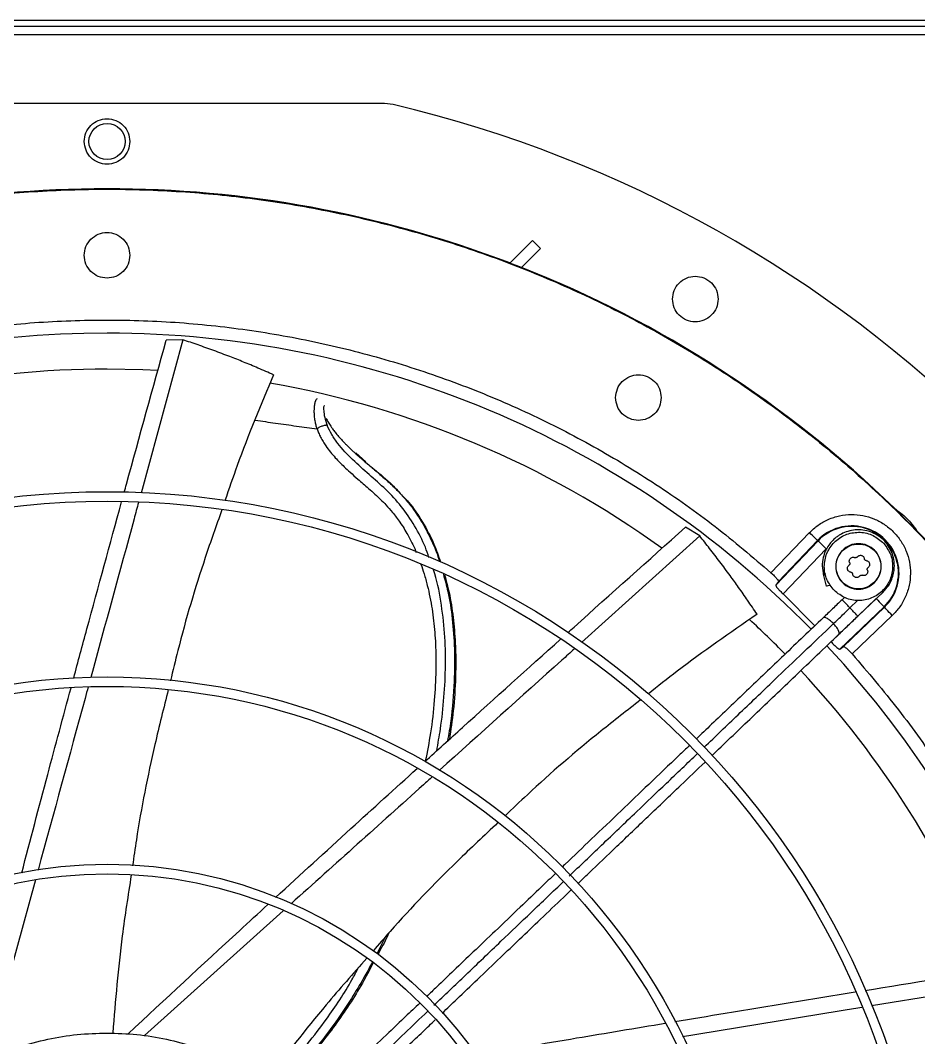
# Model space of a CAD drawing. Header units: inches. Extents: x 1229 to 1453, y -1023 to -720.
# Drawn here: x 1298.27 to 1307.59, y -922.36 to -911.8 of the extents above; entities that cross this region are included whole.
import ezdxf

# ---------------------------------------------------------------- set-up
doc = ezdxf.new("R2010")
doc.units = ezdxf.units.IN
doc.header["$MEASUREMENT"] = 0

msp = doc.modelspace()

# ---------------------------------------------------------------- linework, layer by layer
at = {"color": 18, "linetype": 'Continuous', "lineweight": 25, "true_color": 0x000000}
for p, q in [((1312.7665, -911.7987), (1285.7607, -911.7987)), ((1312.7665, -911.8617), (1285.7607, -911.8617)), ((1285.8366, -911.9447), (1312.6906, -911.9447)), ((1302.0514, -912.6624), (1296.2963, -912.6624)), ((1302.1418, -912.6729), (1302.0514, -912.6624)), ((1303.3513, -914.3185), (1303.5871, -914.0827)), ((1303.669, -914.1678), (1303.4716, -914.3652)), ((1303.5871, -914.0827), (1303.669, -914.1678)), ((1299.9603, -915.1136), (1299.5274, -916.7039)), ((1299.9603, -915.1136), (1299.7881, -915.1179)), ((1301.8586, -916.3793), (1301.7539, -916.2871)), ((1305.3214, -917.1496), (1305.1742, -917.0601)), ((1306.0611, -917.532), (1306.4595, -917.1153)), ((1305.3214, -917.1496), (1304.0969, -918.2539)), ((1306.1107, -917.6591), (1306.5489, -917.2007)), ((1306.1376, -917.6229), (1306.5449, -917.1969)), ((1306.5449, -917.1969), (1306.5489, -917.2007)), ((1306.6343, -917.2823), (1306.1862, -917.751)), ((1306.6032, -917.5476), (1306.633, -917.6698)), ((1306.1376, -917.6229), (1306.1107, -917.6591)), ((1306.1862, -917.751), (1306.5162, -918.081)), ((1306.9619, -917.9817), (1307.2268, -917.7287)), ((1306.6837, -918.2484), (1307.1523, -917.8004)), ((1306.8238, -917.787), (1306.7987, -917.8109)), ((1306.8803, -917.8963), (1306.9601, -917.8201)), ((1306.7756, -918.324), (1307.2339, -917.8858)), ((1307.2378, -917.8898), (1306.8117, -918.2971)), ((1307.3194, -917.9752), (1306.9026, -918.3736)), ((1307.2339, -917.8858), (1307.2378, -917.8898)), ((1306.7756, -918.324), (1306.8117, -918.2971)), ((1298.4308, -920.7173), (1297.9172, -922.5888)), ((1301.0019, -921.0397), (1299.5613, -922.3336)), ((1302.0584, -921.3136), (1301.9737, -921.4849)), ((1308.7307, -921.7608), (1307.1038, -922.0277))]:
    msp.add_line(p, q, dxfattribs=at)
at = {"color": 18, "linetype": 'Continuous', "lineweight": 25, "true_color": 0x000000, "flags": 128}
for points in [[(1299.7001, -915.4324), (1299.5441, -915.4252), (1299.1739, -915.4183)], [(1306.5449, -917.1969), (1306.543, -917.195), (1306.5379, -917.1902), (1306.53, -917.1826), (1306.5193, -917.1725), (1306.5065, -917.1602), (1306.4918, -917.1462), (1306.476, -917.131), (1306.4595, -917.1153)], [(1306.5489, -917.2007), (1306.5508, -917.2025), (1306.5558, -917.2073), (1306.5638, -917.2149), (1306.5744, -917.2251), (1306.5873, -917.2374), (1306.6019, -917.2514), (1306.6178, -917.2666), (1306.6343, -917.2823)], [(1307.1523, -917.8004), (1307.1681, -917.8169), (1307.1832, -917.8327), (1307.1972, -917.8474), (1307.2095, -917.8602), (1307.2197, -917.8709), (1307.2273, -917.8788), (1307.2321, -917.8839), (1307.2339, -917.8858)], [(1307.3194, -917.9752), (1307.3036, -917.9587), (1307.2885, -917.9428), (1307.2745, -917.9282), (1307.2622, -917.9153), (1307.252, -917.9047), (1307.2444, -917.8967), (1307.2396, -917.8917), (1307.2378, -917.8898)]]:
    msp.add_lwpolyline(points, dxfattribs=at)
at = {"color": 18, "linetype": 'Continuous', "lineweight": 25, "true_color": 0x000000}
for centre, radius in [((1299.1739, -913.0561), 0.1875), ((1299.1739, -925.2608), 11.7126), ((1299.1739, -925.2608), 8.5704), ((1299.1739, -925.2608), 8.472), ((1299.1739, -925.2608), 6.6478), ((1299.1739, -925.2608), 6.5493), ((1299.1739, -925.2608), 4.7037), ((1299.1739, -925.2608), 4.6053)]:
    msp.add_circle(centre, radius, dxfattribs=at)
for centre, radius, start, end in [((1299.1739, -925.2608), 12.9331, 13.26667, 76.73333), ((1299.1739, -925.2608), 11.7147, 69.09994, 110.90006), ((1299.1739, -925.2608), 11.7147, 45.79736, 68.46866), ((1299.1739, -925.2608), 10.2157, 90, 133.03686), ((1299.1739, -925.2608), 10.2157, 44.36303, 90), ((1299.1739, -925.2608), 9.8425, 90, 112.84339), ((1299.1739, -925.2608), 9.8425, 54.20961, 80.11304), ((1306.8991, -917.5355), 0.4901, 313.70945, 136.29055), ((1306.8991, -917.5355), 0.4845, 313.70945, 136.29055), ((1299.1739, -925.2608), 11.7147, 21.53134, 44.20264), ((1299.1739, -925.2608), 9.8425, 44.3883, 47.37931), ((1299.1739, -925.2608), 10.2157, 314.3624, 43.03697), ((1299.1739, -925.2608), 9.8425, 21.47517, 43.01243)]:
    msp.add_arc(centre, radius, start, end, dxfattribs=at)
for points, knots in [([(1298.9376, -913.0561), (1298.9412, -913.0253), (1298.9482, -912.9635), (1299.0027, -912.8849), (1299.0809, -912.8322), (1299.1739, -912.8137), (1299.2668, -912.8322), (1299.345, -912.8849), (1299.3995, -912.9635), (1299.4066, -913.0253), (1299.4101, -913.0561)], [0, 0, 0, 0, 0.1245349, 0.2497054, 0.3748574, 0.4999969, 0.6251426, 0.7502946, 0.8754651, 1, 1, 1, 1]), ([(1299.4101, -913.0561), (1299.4065, -913.0873), (1299.3992, -913.1495), (1299.3442, -913.228), (1299.2662, -913.2801), (1299.1739, -913.2984), (1299.0815, -913.2801), (1299.0035, -913.228), (1298.9485, -913.1495), (1298.9413, -913.0873), (1298.9376, -913.0561)], [0, 0, 0, 0, 0.1262511, 0.2513295, 0.3756274, 0.5000031, 0.6243726, 0.7486705, 0.8737489, 1, 1, 1, 1]), ([(1287.4643, -925.2608), (1287.4692, -925.0053), (1287.4788, -924.4944), (1287.5568, -923.7313), (1287.681, -922.9748), (1287.8553, -922.228), (1288.0778, -921.4942), (1288.3479, -920.7766), (1288.6644, -920.0781), (1289.0259, -919.4019), (1289.4308, -918.7507), (1289.8774, -918.1274), (1290.3639, -917.5347), (1290.8881, -916.975), (1291.4477, -916.4508), (1292.0405, -915.9644), (1292.6637, -915.5177), (1293.3149, -915.1128), (1293.9912, -914.7513), (1294.6896, -914.4349), (1295.4073, -914.1648), (1296.141, -913.9422), (1296.8878, -913.7681), (1297.6444, -913.6432), (1298.4075, -913.568), (1299.1739, -913.5429), (1299.9402, -913.568), (1300.7033, -913.6432), (1301.4599, -913.7681), (1302.2067, -913.9422), (1302.9404, -914.1648), (1303.6581, -914.4349), (1304.3565, -914.7513), (1305.0328, -915.1128), (1305.684, -915.5177), (1306.3073, -915.9644), (1306.9, -916.4508), (1307.4597, -916.975), (1307.9838, -917.5347), (1308.4703, -918.1274), (1308.9169, -918.7507), (1309.3218, -919.4019), (1309.6833, -920.0781), (1309.9998, -920.7766), (1310.2699, -921.4942), (1310.4924, -922.228), (1310.6667, -922.9748), (1310.7909, -923.7313), (1310.8689, -924.4944), (1310.8786, -925.0053), (1310.8834, -925.2608)], [0, 0, 0, 0, 0.0208333, 0.0416667, 0.0625, 0.0833333, 0.1041667, 0.125, 0.1458333, 0.1666667, 0.1875, 0.2083334, 0.2291667, 0.25, 0.2708334, 0.2916666, 0.3125, 0.3333333, 0.3541667, 0.375, 0.3958333, 0.4166666, 0.4375001, 0.4583333, 0.4791667, 0.5, 0.5208333, 0.5416667, 0.5625, 0.5833334, 0.6041667, 0.625, 0.6458334, 0.6666667, 0.6875, 0.7083334, 0.7291667, 0.75, 0.7708333, 0.7916667, 0.8125, 0.8333333, 0.8541667, 0.875, 0.8958333, 0.9166667, 0.9375, 0.9583333, 0.9791667, 1, 1, 1, 1]), ([(1298.9376, -914.2372), (1298.9412, -914.2063), (1298.9483, -914.1444), (1299.0029, -914.0658), (1299.081, -914.0133), (1299.1739, -913.9948), (1299.2667, -914.0133), (1299.3448, -914.0658), (1299.3994, -914.1444), (1299.4065, -914.2063), (1299.4101, -914.2372)], [0, 0, 0, 0, 0.1249991, 0.2500007, 0.3749975, 0.4999969, 0.6250025, 0.7499993, 0.8750009, 1, 1, 1, 1]), ([(1299.4101, -914.2372), (1299.4065, -914.2681), (1299.3994, -914.3299), (1299.3448, -914.4086), (1299.2667, -914.4611), (1299.1739, -914.4795), (1299.081, -914.4611), (1299.0029, -914.4086), (1298.9483, -914.3299), (1298.9412, -914.2681), (1298.9376, -914.2372)], [0, 0, 0, 0, 0.1249991, 0.2500007, 0.3749975, 0.5000031, 0.6250025, 0.7499993, 0.8750009, 1, 1, 1, 1]), ([(1305.04, -914.6912), (1305.0434, -914.6608), (1305.0503, -914.5997), (1305.1039, -914.5212), (1305.1817, -914.4679), (1305.2748, -914.4488), (1305.3681, -914.4668), (1305.4467, -914.5193), (1305.5017, -914.5981), (1305.5089, -914.6602), (1305.5124, -914.6912)], [0, 0, 0, 0, 0.1228082, 0.2472162, 0.3726972, 0.4981629, 0.6236178, 0.749069, 0.8745261, 1, 1, 1, 1]), ([(1305.5124, -914.6912), (1305.5088, -914.7224), (1305.5016, -914.7849), (1305.446, -914.8638), (1305.3673, -914.9158), (1305.2745, -914.9335), (1305.1822, -914.9146), (1305.1047, -914.862), (1305.0506, -914.7836), (1305.0435, -914.722), (1305.04, -914.6912)], [0, 0, 0, 0, 0.1262372, 0.2524755, 0.3778371, 0.5021795, 0.6265873, 0.7511305, 0.8754503, 1, 1, 1, 1]), ([(1292.2866, -917.532), (1292.4776, -917.3689), (1292.8597, -917.0425), (1293.476, -916.6075), (1294.1199, -916.2154), (1294.7912, -915.872), (1295.4856, -915.5781), (1296.1995, -915.3355), (1296.9292, -915.1455), (1297.6708, -915.009), (1298.4203, -914.9269), (1299.1739, -914.8994), (1299.9274, -914.9269), (1300.6769, -915.009), (1301.4185, -915.1455), (1302.1482, -915.3355), (1302.8621, -915.5781), (1303.5565, -915.872), (1304.2278, -916.2154), (1304.8717, -916.6075), (1305.488, -917.0425), (1305.8701, -917.3689), (1306.0611, -917.532)], [0, 0, 0, 0, 0.04999991, 0.09999992, 0.14999988, 0.19999993, 0.25, 0.30000004, 0.35000001, 0.40000012, 0.45000007, 0.49999985, 0.54999995, 0.5999999, 0.65000001, 0.69999997, 0.75000002, 0.80000009, 0.85, 0.89999996, 0.94999997, 1, 1, 1, 1]), ([(1299.3529, -916.6945), (1299.3604, -916.6673), (1299.5043, -916.14), (1299.65, -915.6154), (1299.7881, -915.1179)], [0, 0, 0, 0, 0.0516093, 1, 1, 1, 1]), ([(1300.9004, -915.4763), (1300.8469, -915.453), (1300.7436, -915.4078), (1300.5927, -915.3457), (1300.4396, -915.2851), (1300.2824, -915.2259), (1300.1197, -915.1674), (1300.0127, -915.1313), (1299.9603, -915.1136)], [0, 0, 0, 0, 0.1737125, 0.335418, 0.4850755, 0.6632663, 0.8349168, 1, 1, 1, 1]), ([(1300.9004, -915.4763), (1300.7694, -915.7889), (1300.5887, -916.2202), (1300.4385, -916.6628), (1300.3971, -916.7848)], [0, 0, 0, 0, 0.7245334, 1, 1, 1, 1]), ([(1304.4494, -915.7141), (1304.453, -915.6831), (1304.4601, -915.6213), (1304.5147, -915.5427), (1304.5928, -915.4901), (1304.6857, -915.4717), (1304.7785, -915.4901), (1304.8566, -915.5427), (1304.9112, -915.6213), (1304.9183, -915.6831), (1304.9219, -915.7141)], [0, 0, 0, 0, 0.1249991, 0.2499995, 0.3750006, 0.5, 0.6249994, 0.7500005, 0.8750009, 1, 1, 1, 1]), ([(1301.3521, -916.0372), (1301.3486, -916.0251), (1301.3407, -915.9979), (1301.3317, -915.9531), (1301.3261, -915.9084), (1301.3237, -915.8674), (1301.3239, -915.8315), (1301.3267, -915.7941), (1301.3332, -915.7599), (1301.3435, -915.7293), (1301.3534, -915.7258), (1301.3586, -915.724)], [0, 0, 0, 0, 0.0797533, 0.1782755, 0.2969961, 0.3878827, 0.4805779, 0.5825761, 0.7201844, 0.853487, 1, 1, 1, 1]), ([(1304.9219, -915.7141), (1304.9183, -915.745), (1304.9112, -915.8068), (1304.8566, -915.8854), (1304.7785, -915.938), (1304.6857, -915.9564), (1304.5928, -915.938), (1304.5147, -915.8854), (1304.4601, -915.8068), (1304.453, -915.745), (1304.4494, -915.7141)], [0, 0, 0, 0, 0.1249998, 0.2499996, 0.3750006, 0.5, 0.6249994, 0.7500004, 0.8750002, 1, 1, 1, 1]), ([(1301.4296, -915.798), (1301.4262, -915.7986), (1301.4192, -915.7999), (1301.4197, -915.8472), (1301.4286, -915.9157), (1301.4483, -915.9738), (1301.4582, -916.0028)], [0, 0, 0, 0, 0.2444645, 0.4943335, 0.7479228, 1, 1, 1, 1]), ([(1300.7117, -915.9488), (1300.7816, -915.9586), (1300.9245, -915.9787), (1301.1379, -916.009), (1301.2814, -916.0279), (1301.3521, -916.0372)], [0, 0, 0, 0, 0.326792, 0.6684213, 1, 1, 1, 1]), ([(1301.4467, -915.9263), (1301.453, -915.9399), (1301.4657, -915.9672), (1301.4899, -916.0059), (1301.5145, -916.0413), (1301.5416, -916.0768), (1301.5754, -916.1173), (1301.6084, -916.1538), (1301.6371, -916.1839), (1301.6621, -916.2093), (1301.6904, -916.237), (1301.7188, -916.2641), (1301.7381, -916.2817), (1301.7466, -916.2895)], [0, 0, 0, 0, 0.1176237, 0.2352945, 0.3088833, 0.3993932, 0.5172332, 0.6329833, 0.696085, 0.7668556, 0.8452754, 0.9312976, 1, 1, 1, 1]), ([(1301.4582, -916.0028), (1301.4557, -916.0023), (1301.4505, -916.0012), (1301.4395, -916.0017), (1301.426, -916.004), (1301.4106, -916.0083), (1301.3944, -916.0142), (1301.3787, -916.0214), (1301.3642, -916.0292), (1301.356, -916.0346), (1301.3521, -916.0372)], [0, 0, 0, 0, 0.1149807, 0.2381364, 0.3674316, 0.500006, 0.6325778, 0.7618708, 0.8850249, 1, 1, 1, 1]), ([(1301.3521, -916.0372), (1301.3573, -916.0515), (1301.3681, -916.081), (1301.389, -916.1254), (1301.414, -916.1708), (1301.4476, -916.2229), (1301.4898, -916.279), (1301.5386, -916.3355), (1301.5866, -916.3859), (1301.6383, -916.4364), (1301.7009, -916.4941), (1301.7861, -916.5694), (1301.8726, -916.6436), (1301.9516, -916.7136), (1302.0118, -916.7698), (1302.0733, -916.8322), (1302.1413, -916.9104), (1302.2185, -917.0135), (1302.2996, -917.1457), (1302.3546, -917.2517), (1302.3796, -917.3145), (1302.382, -917.3205)], [0, 0, 0, 0, 0.0273161, 0.0563296, 0.0869677, 0.1187169, 0.165398, 0.2104306, 0.2503315, 0.2887063, 0.3394777, 0.4034158, 0.4948598, 0.5485889, 0.5987234, 0.6476001, 0.7107189, 0.7885468, 0.8811132, 0.9885517, 1, 1, 1, 1]), ([(1302.5135, -917.3723), (1302.5014, -917.3369), (1302.4621, -917.2224), (1302.3679, -917.0426), (1302.2311, -916.8393), (1302.0682, -916.6658), (1301.8939, -916.5134), (1301.7212, -916.3616), (1301.5884, -916.2216), (1301.5022, -916.0984), (1301.4727, -916.0344), (1301.4582, -916.0028)], [0, 0, 0, 0, 0.06172613, 0.20011546, 0.33879339, 0.47720265, 0.61248728, 0.74506003, 0.87459915, 0.93807949, 1, 1, 1, 1]), ([(1301.7466, -916.2895), (1301.7497, -916.2924), (1301.7586, -916.3006), (1301.7751, -916.3154), (1301.7971, -916.3349), (1301.8206, -916.3553), (1301.8425, -916.3742), (1301.8605, -916.3896), (1301.904, -916.4265), (1301.9624, -916.4754), (1302.0331, -916.5356), (1302.0884, -916.5841), (1302.1401, -916.6317), (1302.1912, -916.6819), (1302.241, -916.7353), (1302.3022, -916.8071), (1302.3791, -916.909), (1302.4584, -917.0354), (1302.5295, -917.1731), (1302.5839, -917.2961), (1302.6122, -917.3804), (1302.6241, -917.4158)], [0, 0, 0, 0, 0.0086914, 0.0251817, 0.0460005, 0.0700226, 0.0901404, 0.1065454, 0.1195357, 0.2099486, 0.2672003, 0.3159831, 0.3655041, 0.4157714, 0.4667558, 0.5184192, 0.6120875, 0.7302013, 0.8225324, 0.9257043, 1, 1, 1, 1]), ([(1301.8587, -916.3859), (1301.8872, -916.4102), (1301.979, -916.4885), (1302.0952, -916.5778), (1302.1706, -916.6603), (1302.1899, -916.6814)], [0, 0, 0, 0, 0.2506941, 0.8084089, 1, 1, 1, 1]), ([(1302.1955, -916.6873), (1302.2318, -916.724), (1302.3262, -916.8195), (1302.4507, -917.0051), (1302.5619, -917.214), (1302.6118, -917.3581), (1302.6332, -917.4199)], [0, 0, 0, 0, 0.1847245, 0.4810938, 0.7775394, 1, 1, 1, 1]), ([(1298.828, -918.6238), (1298.8736, -918.4542), (1299.0379, -917.8431), (1299.2049, -917.2346), (1299.3255, -916.795)], [0, 0, 0, 0, 0.2775205, 1, 1, 1, 1]), ([(1299.5007, -916.802), (1299.4854, -916.8584), (1299.3208, -917.4631), (1299.155, -918.0698), (1299.0046, -918.6199)], [0, 0, 0, 0, 0.0932151, 1, 1, 1, 1]), ([(1300.3647, -916.8782), (1300.3065, -917.0432), (1300.1366, -917.5246), (1299.9601, -918.1173), (1299.857, -918.5479), (1299.832, -918.6524)], [0, 0, 0, 0, 0.2831934, 0.8261353, 1, 1, 1, 1]), ([(1306.4595, -917.1153), (1306.4883, -917.0883), (1306.547, -917.0335), (1306.6543, -916.9745), (1306.7718, -916.9364), (1306.8941, -916.9233), (1307.0141, -916.9344), (1307.1291, -916.9683), (1307.2365, -917.0245), (1307.3322, -917.1025), (1307.4101, -917.1982), (1307.4664, -917.3056), (1307.5003, -917.4205), (1307.5113, -917.5406), (1307.4982, -917.6628), (1307.4601, -917.7803), (1307.4011, -917.8877), (1307.3463, -917.9463), (1307.3194, -917.9752)], [0, 0, 0, 0, 0.0609957, 0.1240612, 0.1879934, 0.2514901, 0.3132975, 0.3737126, 0.4362133, 0.4999997, 0.5637869, 0.6262871, 0.6867027, 0.7485096, 0.812006, 0.875939, 0.9390046, 1, 1, 1, 1]), ([(1307.3413, -916.8628), (1307.3856, -916.8953), (1307.4743, -916.9604), (1307.5393, -917.049), (1307.5719, -917.0933)], [0, 0, 0, 0, 0.4999994, 1, 1, 1, 1]), ([(1303.9539, -918.1528), (1303.9755, -918.1334), (1304.3823, -917.7671), (1304.789, -917.404), (1305.1742, -917.0601)], [0, 0, 0, 0, 0.0530041, 1, 1, 1, 1]), ([(1307.2252, -917.7302), (1307.2442, -917.7095), (1307.2802, -917.6703), (1307.3145, -917.603), (1307.3338, -917.54), (1307.3429, -917.471), (1307.3386, -917.3974), (1307.3165, -917.3197), (1307.2799, -917.2501), (1307.2287, -917.1888), (1307.1655, -917.1395), (1307.0931, -917.1047), (1307.0151, -917.086), (1306.9354, -917.0843), (1306.8592, -917.0989), (1306.8015, -917.1227), (1306.7601, -917.1473), (1306.7285, -917.1705), (1306.6942, -917.2019), (1306.6581, -917.2456), (1306.6243, -917.3036), (1306.5992, -917.3768), (1306.588, -917.4646), (1306.5996, -917.5254), (1306.6057, -917.5574)], [0, 0, 0, 0, 0.0533824, 0.1009318, 0.1426412, 0.1785045, 0.2332103, 0.2817662, 0.3315126, 0.3821073, 0.4327365, 0.4833669, 0.5339956, 0.5846264, 0.6342116, 0.6807432, 0.7028677, 0.7260274, 0.7553999, 0.7912976, 0.8337155, 0.8826453, 0.9380769, 1, 1, 1, 1]), ([(1306.7182, -917.7165), (1306.6892, -917.6799), (1306.6311, -917.6068), (1306.6056, -917.4655), (1306.6327, -917.3269), (1306.7117, -917.2088), (1306.8297, -917.1299), (1306.9683, -917.1028), (1307.1096, -917.1283), (1307.1827, -917.1863), (1307.2193, -917.2154)], [0, 0, 0, 0, 0.1250003, 0.2500002, 0.3750002, 0.5000005, 0.625, 0.7499994, 0.8749987, 1, 1, 1, 1]), ([(1305.9162, -917.963), (1305.8838, -917.9144), (1305.8213, -917.8206), (1305.728, -917.6867), (1305.6319, -917.553), (1305.5317, -917.4182), (1305.4264, -917.281), (1305.3559, -917.1928), (1305.3214, -917.1496)], [0, 0, 0, 0, 0.1737122, 0.3354176, 0.4850755, 0.6632667, 0.8349164, 1, 1, 1, 1]), ([(1307.2193, -917.2154), (1307.2483, -917.2519), (1307.3064, -917.325), (1307.3318, -917.4664), (1307.3047, -917.6049), (1307.2258, -917.723), (1307.1077, -917.8019), (1306.9692, -917.829), (1306.8279, -917.8035), (1306.7547, -917.7455), (1306.7182, -917.7165)], [0, 0, 0, 0, 0.1249995, 0.2499998, 0.3750001, 0.4999996, 0.625001, 0.7500007, 0.8750004, 1, 1, 1, 1]), ([(1307.1358, -917.633), (1307.1551, -917.6086), (1307.1938, -917.5598), (1307.2108, -917.4656), (1307.1927, -917.3732), (1307.1401, -917.2945), (1307.0614, -917.2419), (1306.969, -917.2239), (1306.8748, -917.2408), (1306.8261, -917.2795), (1306.8017, -917.2989)], [0, 0, 0, 0, 0.12500061, 0.25000046, 0.37500109, 0.50000103, 0.6250023, 0.75000184, 0.87500138, 1, 1, 1, 1]), ([(1306.8041, -917.3013), (1306.8282, -917.2823), (1306.8762, -917.2441), (1306.969, -917.2274), (1307.0601, -917.2452), (1307.1376, -917.297), (1307.1895, -917.3746), (1307.2073, -917.4656), (1307.1905, -917.5585), (1307.1524, -917.6065), (1307.1333, -917.6305)], [0, 0, 0, 0, 0.1250018, 0.25, 0.3750014, 0.5000005, 0.6250003, 0.7500003, 0.8750002, 1, 1, 1, 1]), ([(1306.8017, -917.2989), (1306.7823, -917.3233), (1306.7436, -917.372), (1306.7267, -917.4662), (1306.7447, -917.5586), (1306.7974, -917.6373), (1306.8761, -917.6899), (1306.9684, -917.708), (1307.0626, -917.691), (1307.1114, -917.6523), (1307.1358, -917.633)], [0, 0, 0, 0, 0.1250014, 0.2500011, 0.3750001, 0.5000022, 0.6250005, 0.7499998, 0.874999, 1, 1, 1, 1]), ([(1307.1333, -917.6305), (1307.1093, -917.6496), (1307.0613, -917.6877), (1306.9684, -917.7045), (1306.8774, -917.6867), (1306.7998, -917.6348), (1306.748, -917.5572), (1306.7302, -917.4662), (1306.7469, -917.3734), (1306.7851, -917.3253), (1306.8041, -917.3013)], [0, 0, 0, 0, 0.1249992, 0.2500012, 0.3750002, 0.500002, 0.6250005, 0.750001, 0.8750015, 1, 1, 1, 1]), ([(1302.4293, -917.4422), (1302.4407, -917.4752), (1302.4658, -917.5478), (1302.4968, -917.6626), (1302.5242, -917.7848), (1302.5458, -917.907), (1302.5677, -918.0686), (1302.5846, -918.2819), (1302.5878, -918.5578), (1302.5706, -918.8662), (1302.5356, -919.1806), (1302.4946, -919.3893), (1302.4755, -919.4865)], [0, 0, 0, 0, 0.0509483, 0.1121341, 0.1726799, 0.2325776, 0.2918128, 0.408677, 0.5416168, 0.6906578, 0.8558148, 1, 1, 1, 1]), ([(1306.8883, -917.526), (1306.8841, -917.5251), (1306.8764, -917.5233), (1306.8663, -917.5164), (1306.8588, -917.5075), (1306.8541, -917.4966), (1306.8527, -917.4849), (1306.8548, -917.4734), (1306.86, -917.4624), (1306.8659, -917.457), (1306.869, -917.4541)], [0, 0, 0, 0, 0.1362365, 0.2545995, 0.379595, 0.5000201, 0.6204092, 0.7454425, 0.8637692, 1, 1, 1, 1]), ([(1306.8765, -917.4263), (1306.8772, -917.4288), (1306.8787, -917.4337), (1306.8778, -917.4415), (1306.8747, -917.4488), (1306.871, -917.4523), (1306.869, -917.4541)], [0, 0, 0, 0, 0.2539608, 0.4968323, 0.7441303, 1, 1, 1, 1]), ([(1306.8765, -917.4263), (1306.8752, -917.4222), (1306.8728, -917.4146), (1306.8738, -917.4025), (1306.8776, -917.3914), (1306.8827, -917.3854), (1306.8852, -917.3824)], [0, 0, 0, 0, 0.27248808, 0.5091998, 0.75921108, 1, 1, 1, 1]), ([(1306.8852, -917.3824), (1306.8882, -917.3799), (1306.8942, -917.3748), (1306.9053, -917.371), (1306.9174, -917.37), (1306.925, -917.3724), (1306.9291, -917.3737)], [0, 0, 0, 0, 0.2407779, 0.4908172, 0.7274697, 1, 1, 1, 1]), ([(1306.9569, -917.3662), (1306.9551, -917.3681), (1306.9516, -917.3719), (1306.9444, -917.375), (1306.9365, -917.3759), (1306.9316, -917.3744), (1306.9291, -917.3737)], [0, 0, 0, 0, 0.2560671, 0.5001415, 0.7439934, 1, 1, 1, 1]), ([(1306.9569, -917.3662), (1306.9598, -917.3631), (1306.9652, -917.3572), (1306.9762, -917.352), (1306.9877, -917.3499), (1306.9994, -917.3513), (1307.0103, -917.356), (1307.0193, -917.3635), (1307.0261, -917.3735), (1307.0279, -917.3813), (1307.0288, -917.3855)], [0, 0, 0, 0, 0.136208, 0.2545473, 0.3795528, 0.4999735, 0.6203654, 0.7453826, 0.8637258, 1, 1, 1, 1]), ([(1307.0492, -917.4058), (1307.0466, -917.4052), (1307.0416, -917.4041), (1307.0353, -917.3994), (1307.0306, -917.393), (1307.0294, -917.3881), (1307.0288, -917.3855)], [0, 0, 0, 0, 0.2560537, 0.5000034, 0.743964, 1, 1, 1, 1]), ([(1307.0492, -917.4058), (1307.0533, -917.4068), (1307.0611, -917.4085), (1307.0712, -917.4154), (1307.0787, -917.4243), (1307.0834, -917.4352), (1307.0848, -917.447), (1307.0827, -917.4585), (1307.0774, -917.4695), (1307.0715, -917.4749), (1307.0684, -917.4778)], [0, 0, 0, 0, 0.1362536, 0.2546116, 0.3796065, 0.5000111, 0.6215282, 0.7440013, 0.8664885, 1, 1, 1, 1]), ([(1302.5936, -919.3793), (1302.6072, -919.3038), (1302.6402, -919.1201), (1302.6722, -918.8238), (1302.6888, -918.492), (1302.6811, -918.158), (1302.6396, -917.8268), (1302.5972, -917.6042), (1302.5591, -917.4986), (1302.5584, -917.4969)], [0, 0, 0, 0, 0.121428, 0.2956198, 0.4701514, 0.6451449, 0.8207538, 0.9970952, 1, 1, 1, 1]), ([(1302.663, -917.5466), (1302.6792, -917.6057), (1302.7207, -917.7567), (1302.7588, -918.0164), (1302.7817, -918.3293), (1302.7771, -918.6837), (1302.753, -919.0037), (1302.7181, -919.2076), (1302.7062, -919.2773)], [0, 0, 0, 0, 0.1058804, 0.2706527, 0.4499725, 0.6438388, 0.8782324, 1, 1, 1, 1]), ([(1302.6741, -917.5519), (1302.6909, -917.6128), (1302.7307, -917.7581), (1302.7666, -917.9955), (1302.7917, -918.2884), (1302.7927, -918.6122), (1302.7712, -918.9466), (1302.74, -919.1611), (1302.7257, -919.2596)], [0, 0, 0, 0, 0.1105992, 0.2640071, 0.41743, 0.6219745, 0.8265311, 1, 1, 1, 1]), ([(1306.0611, -917.532), (1306.0721, -917.5422), (1306.0945, -917.5629), (1306.1209, -917.5916), (1306.1376, -917.6142), (1306.1376, -917.62), (1306.1376, -917.6229)], [0, 0, 0, 0, 0.2442302, 0.496399, 0.7471999, 1, 1, 1, 1]), ([(1306.6034, -917.5483), (1306.6048, -917.548), (1306.607, -917.5475), (1306.623, -917.5436), (1306.6295, -917.542)], [0, 0, 0, 0, 0.5873208, 1, 1, 1, 1]), ([(1306.8883, -917.526), (1306.8909, -917.5266), (1306.8959, -917.5278), (1306.9022, -917.5325), (1306.9069, -917.5388), (1306.908, -917.5438), (1306.9086, -917.5463)], [0, 0, 0, 0, 0.2560498, 0.4999957, 0.743968, 1, 1, 1, 1]), ([(1306.9806, -917.5656), (1306.9777, -917.5688), (1306.9723, -917.5746), (1306.9613, -917.5799), (1306.9498, -917.5819), (1306.938, -917.5805), (1306.9271, -917.5759), (1306.9182, -917.5683), (1306.9113, -917.5583), (1306.9096, -917.5505), (1306.9086, -917.5463)], [0, 0, 0, 0, 0.1362283, 0.2545639, 0.3795683, 0.4999637, 0.6203747, 0.7453721, 0.8637327, 1, 1, 1, 1]), ([(1306.9806, -917.5656), (1306.9824, -917.5637), (1306.9858, -917.5599), (1306.9931, -917.5568), (1307.0009, -917.5559), (1307.0058, -917.5574), (1307.0083, -917.5582)], [0, 0, 0, 0, 0.2560763, 0.5001028, 0.7439757, 1, 1, 1, 1]), ([(1307.0522, -917.5494), (1307.0493, -917.5519), (1307.0433, -917.557), (1307.0321, -917.5609), (1307.02, -917.5618), (1307.0124, -917.5595), (1307.0083, -917.5582)], [0, 0, 0, 0, 0.2408302, 0.4908705, 0.7275207, 1, 1, 1, 1]), ([(1307.061, -917.5055), (1307.0622, -917.5095), (1307.0647, -917.5172), (1307.0637, -917.5294), (1307.0598, -917.5406), (1307.0547, -917.5465), (1307.0522, -917.5494)], [0, 0, 0, 0, 0.2632983, 0.5150922, 0.7636713, 1, 1, 1, 1]), ([(1307.061, -917.5055), (1307.0602, -917.503), (1307.0587, -917.4981), (1307.0596, -917.4903), (1307.0628, -917.483), (1307.0665, -917.4795), (1307.0684, -917.4778)], [0, 0, 0, 0, 0.2559765, 0.4998978, 0.7439275, 1, 1, 1, 1]), ([(1306.1107, -917.6591), (1306.1107, -917.662), (1306.1107, -917.6678), (1306.1273, -917.6904), (1306.1534, -917.7194), (1306.1754, -917.7406), (1306.1862, -917.751)], [0, 0, 0, 0, 0.25262762, 0.50325339, 0.75521812, 1, 1, 1, 1]), ([(1306.6345, -917.6694), (1306.6341, -917.6695), (1306.6325, -917.6699), (1306.6434, -917.6673), (1306.6599, -917.6632), (1306.6751, -917.6595), (1306.6794, -917.6585)], [0, 0, 0, 0, 0.1242213, 0.4894435, 0.8549811, 1, 1, 1, 1]), ([(1307.2252, -917.7302), (1307.2247, -917.7296), (1307.224, -917.729), (1307.2163, -917.7209), (1307.2149, -917.7194)], [0, 0, 0, 0, 0.8130058, 1, 1, 1, 1]), ([(1306.7987, -917.8109), (1306.7654, -917.8427), (1306.6989, -917.9063), (1306.6346, -917.9678), (1306.6025, -917.9985)], [0, 0, 0, 0, 0.5, 1, 1, 1, 1]), ([(1306.8803, -917.8963), (1306.8699, -917.8855), (1306.8492, -917.8637), (1306.8222, -917.8355), (1306.8026, -917.815), (1306.8, -917.8123), (1306.7987, -917.8109)], [0, 0, 0, 0, 0.2429525, 0.4858993, 0.7429504, 1, 1, 1, 1]), ([(1305.9162, -917.963), (1305.637, -918.1551), (1305.2521, -918.42), (1304.8867, -918.7109), (1304.7863, -918.7909)], [0, 0, 0, 0, 0.7251601, 1, 1, 1, 1]), ([(1306.7097, -918.0594), (1306.741, -918.0294), (1306.797, -917.976), (1306.8549, -917.9207), (1306.8803, -917.8963)], [0, 0, 0, 0, 0.5599009, 1, 1, 1, 1]), ([(1306.7657, -918.1692), (1306.7978, -918.1385), (1306.8621, -918.0771), (1306.9286, -918.0135), (1306.9619, -917.9817)], [0, 0, 0, 0, 0.49999688, 1, 1, 1, 1]), ([(1306.9619, -917.9817), (1306.9606, -917.9804), (1306.958, -917.9776), (1306.9385, -917.9572), (1306.9115, -917.9289), (1306.8907, -917.9072), (1306.8803, -917.8963)], [0, 0, 0, 0, 0.2570507, 0.5140955, 0.7570486, 1, 1, 1, 1]), ([(1306.6025, -917.9985), (1306.4664, -918.1285), (1306.2026, -918.3807), (1305.8164, -918.7497), (1305.5129, -919.0397), (1305.3376, -919.2072), (1305.2839, -919.2586)], [0, 0, 0, 0, 0.3117837, 0.6044292, 0.8787005, 1, 1, 1, 1]), ([(1305.3682, -919.3413), (1305.4854, -919.2294), (1305.7286, -918.9969), (1306.0721, -918.6687), (1306.4021, -918.3533), (1306.6062, -918.1583), (1306.7097, -918.0594)], [0, 0, 0, 0, 0.260253, 0.5402099, 0.7669679, 1, 1, 1, 1]), ([(1306.7097, -918.0594), (1306.6989, -918.0489), (1306.6774, -918.0278), (1306.6448, -918.005), (1306.6167, -917.9927), (1306.6072, -917.9965), (1306.6025, -917.9985)], [0, 0, 0, 0, 0.2429509, 0.4859049, 0.7429536, 1, 1, 1, 1]), ([(1306.7657, -918.1692), (1306.7678, -918.1646), (1306.7722, -918.1553), (1306.761, -918.1267), (1306.7398, -918.093), (1306.7197, -918.0706), (1306.7097, -918.0594)], [0, 0, 0, 0, 0.2570484, 0.5140962, 0.7570465, 1, 1, 1, 1]), ([(1305.4496, -919.427), (1305.464, -919.4131), (1305.6116, -919.2721), (1305.9004, -918.9962), (1306.3251, -918.5903), (1306.6156, -918.3126), (1306.7657, -918.1692)], [0, 0, 0, 0, 0.0326575, 0.3333238, 0.6556646, 1, 1, 1, 1]), ([(1302.4691, -919.4923), (1302.5998, -919.3736), (1303.0688, -918.9479), (1303.5387, -918.5259), (1303.8776, -918.2216)], [0, 0, 0, 0, 0.2787268, 1, 1, 1, 1]), ([(1306.6837, -918.2484), (1306.6941, -918.2593), (1306.7152, -918.2813), (1306.7443, -918.3073), (1306.7668, -918.3239), (1306.7726, -918.324), (1306.7756, -918.324)], [0, 0, 0, 0, 0.2447869, 0.4967516, 0.7473742, 1, 1, 1, 1]), ([(1306.8117, -918.2971), (1306.8147, -918.2971), (1306.8205, -918.2971), (1306.843, -918.3138), (1306.8718, -918.3401), (1306.8924, -918.3625), (1306.9026, -918.3736)], [0, 0, 0, 0, 0.252798, 0.5035995, 0.7557665, 1, 1, 1, 1]), ([(1304.022, -918.3215), (1303.9786, -918.3606), (1303.5126, -918.7809), (1303.0446, -919.2021), (1302.6201, -919.5841)], [0, 0, 0, 0, 0.0931471, 1, 1, 1, 1]), ([(1306.9026, -918.3736), (1307.0658, -918.5646), (1307.3921, -918.9467), (1307.8271, -919.563), (1308.2192, -920.2068), (1308.5626, -920.8782), (1308.8566, -921.5725), (1309.0991, -922.2865), (1309.2893, -923.0162), (1309.4249, -923.7577), (1309.5102, -924.5073), (1309.5208, -925.0096), (1309.5261, -925.2608)], [0, 0, 0, 0, 0.1, 0.1999999, 0.3, 0.4, 0.5, 0.6, 0.7, 0.8, 0.9, 1, 1, 1, 1]), ([(1298.9785, -918.7158), (1298.9675, -918.7559), (1298.7946, -919.3893), (1298.6207, -920.0241), (1298.4578, -920.6187)], [0, 0, 0, 0, 0.0633544, 1, 1, 1, 1]), ([(1298.2889, -920.6461), (1298.3784, -920.3054), (1298.5468, -919.664), (1298.7196, -919.025), (1298.8007, -918.7254)], [0, 0, 0, 0, 0.53111915, 1, 1, 1, 1]), ([(1299.8096, -918.7439), (1299.762, -918.9342), (1299.6328, -919.4495), (1299.5114, -920.0601), (1299.4514, -920.4817), (1299.4386, -920.5714)], [0, 0, 0, 0, 0.3152931, 0.8542084, 1, 1, 1, 1]), ([(1304.7087, -918.8519), (1304.5701, -918.9595), (1304.1666, -919.2729), (1303.6982, -919.6756), (1303.3794, -919.9813), (1303.3028, -920.0548)], [0, 0, 0, 0, 0.2842374, 0.8278064, 1, 1, 1, 1]), ([(1305.214, -919.3253), (1305.1782, -919.3596), (1305.0383, -919.4932), (1304.8023, -919.7188), (1304.5002, -920.0075), (1304.2111, -920.2837), (1304.0072, -920.4786), (1303.9052, -920.5761), (1303.8947, -920.5861)], [0, 0, 0, 0, 0.0820503, 0.3204127, 0.5381922, 0.7695864, 0.9762999, 1, 1, 1, 1]), ([(1303.9683, -920.6792), (1304.0801, -920.5723), (1304.3138, -920.3489), (1304.6498, -920.0279), (1304.9826, -919.7099), (1305.1933, -919.5085), (1305.3017, -919.4049)], [0, 0, 0, 0, 0.2502398, 0.5233141, 0.7548434, 1, 1, 1, 1]), ([(1300.9227, -920.9017), (1301.1827, -920.663), (1301.6708, -920.2147), (1302.1613, -919.7709), (1302.3906, -919.5634)], [0, 0, 0, 0, 0.5325794, 1, 1, 1, 1]), ([(1304.0559, -920.7588), (1304.0941, -920.7223), (1304.2298, -920.5926), (1304.4734, -920.3598), (1304.7916, -920.0558), (1305.0965, -919.7644), (1305.2927, -919.5768), (1305.3767, -919.4966)], [0, 0, 0, 0, 0.0860493, 0.3063048, 0.5514013, 0.8079837, 1, 1, 1, 1]), ([(1302.5471, -919.6499), (1302.5165, -919.6775), (1302.0298, -920.1159), (1301.5414, -920.5548), (1301.0837, -920.9662)], [0, 0, 0, 0, 0.0629417, 1, 1, 1, 1]), ([(1303.229, -920.125), (1303.087, -920.2583), (1302.7008, -920.6211), (1302.2699, -921.0676), (1301.992, -921.3893), (1301.9332, -921.4574)], [0, 0, 0, 0, 0.3141467, 0.8548772, 1, 1, 1, 1]), ([(1299.4243, -920.6692), (1299.3917, -920.8793), (1299.3071, -921.4232), (1299.2608, -921.9718), (1299.2323, -922.3086)], [0, 0, 0, 0, 0.3861484, 1, 1, 1, 1]), ([(1303.8217, -920.6558), (1303.7747, -920.7008), (1303.6539, -920.8162), (1303.4468, -921.0141), (1303.2108, -921.2396), (1302.9818, -921.4585), (1302.7798, -921.6515), (1302.6184, -921.8058), (1302.5239, -921.8961), (1302.4885, -921.9299)], [0, 0, 0, 0, 0.1062711, 0.2732472, 0.4670471, 0.6378441, 0.7882675, 0.9205995, 1, 1, 1, 1]), ([(1302.5643, -922.0208), (1302.6745, -921.9155), (1302.9068, -921.6935), (1303.2432, -921.372), (1303.5825, -921.0478), (1303.7996, -920.8403), (1303.9126, -920.7324)], [0, 0, 0, 0, 0.2443948, 0.5150108, 0.7476934, 1, 1, 1, 1]), ([(1302.6507, -922.1016), (1302.7017, -922.0529), (1302.8235, -921.9365), (1303.0249, -921.744), (1303.2413, -921.5372), (1303.4595, -921.3288), (1303.6772, -921.1207), (1303.856, -920.9498), (1303.9624, -920.8482), (1303.9896, -920.8222)], [0, 0, 0, 0, 0.1139081, 0.2717307, 0.4500735, 0.5981831, 0.7605219, 0.9387289, 1, 1, 1, 1]), ([(1299.3929, -922.3162), (1299.7767, -921.9585), (1300.2582, -921.5096), (1300.7436, -921.0656), (1300.8422, -920.9754)], [0, 0, 0, 0, 0.7968206, 1, 1, 1, 1]), ([(1302.0963, -921.27), (1302.0917, -921.2809), (1302.0586, -921.357), (1302.0176, -921.429), (1301.9823, -921.4908)], [0, 0, 0, 0, 0.1418795, 1, 1, 1, 1]), ([(1301.8678, -921.5325), (1301.7265, -921.6919), (1301.361, -922.1041), (1301.0251, -922.5409), (1300.8191, -922.8089)], [0, 0, 0, 0, 0.3866407, 1, 1, 1, 1]), ([(1300.844, -922.8296), (1300.9082, -922.7754), (1301.056, -922.6508), (1301.2551, -922.424), (1301.4849, -922.1226), (1301.6606, -921.8584), (1301.7583, -921.6741), (1301.78, -921.6334)], [0, 0, 0, 0, 0.16431393, 0.37780985, 0.59071861, 0.90949734, 1, 1, 1, 1]), ([(1301.9263, -921.5727), (1301.9009, -921.6201), (1301.8382, -921.737), (1301.7189, -921.936), (1301.5732, -922.1584), (1301.4166, -922.37), (1301.2703, -922.546), (1301.137, -922.6876), (1301.0226, -922.7964), (1300.9506, -922.8552), (1300.9201, -922.8802)], [0, 0, 0, 0, 0.0969055, 0.2391753, 0.4184695, 0.5770594, 0.7149481, 0.8321453, 0.9286578, 1, 1, 1, 1]), ([(1301.9356, -921.5791), (1301.9039, -921.6404), (1301.7925, -921.8559), (1301.6111, -922.1306), (1301.4037, -922.4075), (1301.2336, -922.6034), (1301.0755, -922.7655), (1300.9646, -922.8502), (1300.9225, -922.8822)], [0, 0, 0, 0, 0.1241928, 0.4362053, 0.5923124, 0.7484796, 0.9047311, 1, 1, 1, 1]), ([(1307.0364, -921.8657), (1307.0656, -921.8609), (1307.6063, -921.7726), (1308.1453, -921.687), (1308.6553, -921.6059)], [0, 0, 0, 0, 0.0539152, 1, 1, 1, 1]), ([(1305.0621, -922.19), (1305.2371, -922.1607), (1305.8624, -922.056), (1306.4864, -921.9549), (1306.9358, -921.8821)], [0, 0, 0, 0, 0.2798091, 1, 1, 1, 1]), ([(1302.4181, -921.9972), (1302.3688, -922.0442), (1302.2623, -922.1461), (1301.9995, -922.3972), (1301.6258, -922.7543), (1301.2833, -923.0816), (1301.0972, -923.2595), (1301.0714, -923.2841)], [0, 0, 0, 0, 0.1100203, 0.2380604, 0.5865119, 0.9427491, 1, 1, 1, 1]), ([(1301.1496, -923.3727), (1301.2176, -923.3078), (1301.3602, -923.1715), (1301.5847, -922.957), (1301.8115, -922.7402), (1302.0397, -922.5221), (1302.2649, -922.3069), (1302.4197, -922.159), (1302.4986, -922.0836)], [0, 0, 0, 0, 0.150789, 0.3163555, 0.4986022, 0.6549206, 0.8239817, 1, 1, 1, 1]), ([(1307.0045, -922.044), (1306.9467, -922.0535), (1306.328, -922.1551), (1305.707, -922.2563), (1305.1441, -922.3481)], [0, 0, 0, 0, 0.0934704, 1, 1, 1, 1]), ([(1301.2355, -923.4541), (1301.295, -923.3971), (1301.4202, -923.2775), (1301.6055, -923.1005), (1301.7841, -922.9297), (1301.9318, -922.7886), (1302.058, -922.668), (1302.1751, -922.5562), (1302.3068, -922.4302), (1302.4432, -922.2999), (1302.5358, -922.2114), (1302.5791, -922.17)], [0, 0, 0, 0, 0.1326807, 0.2787365, 0.4130066, 0.531253, 0.6083808, 0.6948794, 0.7926768, 0.9030139, 1, 1, 1, 1]), ([(1297.2221, -923.0474), (1297.2915, -922.9885), (1297.4397, -922.8627), (1297.691, -922.7017), (1297.9671, -922.5598), (1298.2571, -922.4482), (1298.557, -922.368), (1298.8637, -922.3175), (1299.0705, -922.3112), (1299.1739, -922.308)], [0, 0, 0, 0, 0.1279186, 0.2732661, 0.4186119, 0.5639605, 0.7093065, 0.8546544, 1, 1, 1, 1]), ([(1299.1739, -922.308), (1299.2772, -922.3112), (1299.484, -922.3175), (1299.7907, -922.368), (1300.0907, -922.4481), (1300.3804, -922.56), (1300.6573, -922.701), (1300.9161, -922.8719), (1301.1056, -923.0191), (1301.2002, -923.1163), (1301.2228, -923.1395)], [0, 0, 0, 0, 0.1367586, 0.2735174, 0.4102743, 0.5470337, 0.6837905, 0.8205489, 0.9573069, 1, 1, 1, 1]), ([(1303.0042, -922.5387), (1303.3512, -922.4786), (1304.0043, -922.3654), (1304.657, -922.2572), (1304.963, -922.2065)], [0, 0, 0, 0, 0.5312358, 1, 1, 1, 1])]:
    msp.add_open_spline(points, degree=3, knots=knots, dxfattribs=at)

doc.saveas('drawing.dxf')
